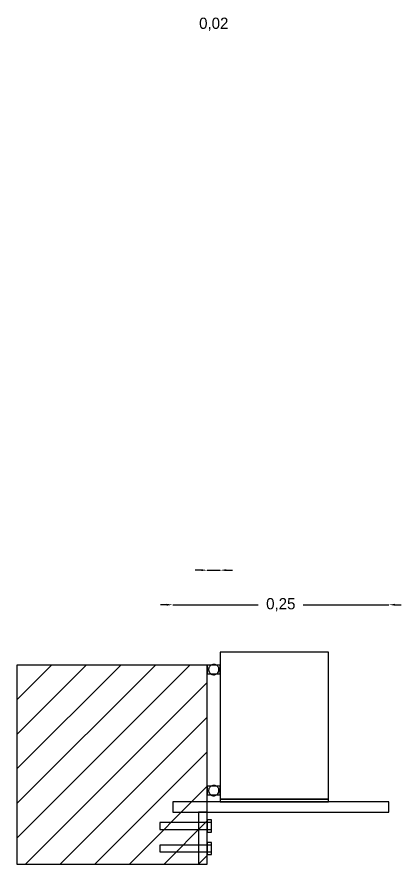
# Model space of a CAD drawing. Header units: metres. Extents: x -0.3 to 20.5, y 0 to 1.
# Drawn here: x 20.08 to 20.524, y 0 to 0.98 of the extents above; entities that cross this region are included whole.
import ezdxf

# ---------------------------------------------------------------- set-up
doc = ezdxf.new("R2010")
doc.units = ezdxf.units.M
for name, color, linetype in [('COTAS', 4, 'Continuous'), ('G_MEDIDO', 8, 'Continuous'), ('P_PROPUESTO', 5, 'Continuous')]:
    doc.layers.add(name, color=color, linetype=linetype)
doc.dimstyles.get("Standard").update_dxf_attribs({"dimtxt": 2.5, "dimasz": 2.5, "dimexe": 1.25, "dimexo": 0.625, "dimtad": 1, "dimcen": 2.5, "dimazin": 3, "dimtfac": 1, "dimtmove": 0, "dimatfit": 3})

# ---------------------------------------------------------------- blocks, each defined once
blk = doc.blocks.new('_CLOSEDFILLED')
at = {"color": 0, "linetype": 'BYBLOCK'}
blk.add_solid([(-1, 0.16), (0, 0), (-1, -0.16)], dxfattribs=at)
blk = doc.blocks.new('*D6')
for p, q in [((20.293, 0.34), (20.286, 0.34)), ((20.3, 0.34), (20.3, 0.34)), ((20.3, 0.34), (20.315, 0.34)), ((20.315, 0.34), (20.315, 0.34)), ((20.322, 0.34), (20.329, 0.34))]:
    blk.add_line(p, q)
at = {"layer": 'Defpoints'}
for p in [(20.3, 0.34), (20.3, 0.34), (20.315, 0.34)]:
    blk.add_point(p, dxfattribs=at)
at = {"layer": 'COTAS', "xscale": 0.007, "yscale": 0.007}
blk.add_blockref('_CLOSEDFILLED', (20.3, 0.34), dxfattribs=at)
at = {"layer": 'COTAS', "xscale": 0.007, "yscale": 0.007, "rotation": 180}
blk.add_blockref('_CLOSEDFILLED', (20.315, 0.34), dxfattribs=at)
at = {"layer": 'COTAS', "insert": (20.3075, 0.9715), "char_height": 0.013, "attachment_point": 5}
blk.add_mtext('0,02', dxfattribs=at)
blk = doc.blocks.new('*D7')
for p, q in [((20.253, 0.3), (20.246, 0.3)), ((20.26, 0.3), (20.26, 0.3)), ((20.26, 0.3), (20.359, 0.3)), ((20.411, 0.3), (20.51, 0.3)), ((20.51, 0.3), (20.51, 0.3)), ((20.517, 0.3), (20.524, 0.3))]:
    blk.add_line(p, q)
at = {"layer": 'Defpoints'}
for p in [(20.26, 0.3), (20.26, 0.3), (20.51, 0.3)]:
    blk.add_point(p, dxfattribs=at)
at = {"layer": 'COTAS', "xscale": 0.007, "yscale": 0.007}
blk.add_blockref('_CLOSEDFILLED', (20.26, 0.3), dxfattribs=at)
at = {"layer": 'COTAS', "xscale": 0.007, "yscale": 0.007, "rotation": 180}
blk.add_blockref('_CLOSEDFILLED', (20.51, 0.3), dxfattribs=at)
at = {"layer": 'COTAS', "insert": (20.385, 0.3), "char_height": 0.013, "attachment_point": 5}
blk.add_mtext('0,25', dxfattribs=at)

msp = doc.modelspace()

# ---------------------------------------------------------------- linework, layer by layer
at = {"layer": 'G_MEDIDO'}
for p, q in [((20.08, 0.23), (20.08, 0.23)), ((20.08, 0.19), (20.12, 0.23)), ((20.08, 0.15), (20.16, 0.23)), ((20.08, 0.11), (20.2, 0.23)), ((20.08, 0.07), (20.24, 0.23)), ((20.08, 0.03), (20.28, 0.23)), ((20.09, 0), (20.3, 0.21)), ((20.13, 0), (20.3, 0.17)), ((20.17, 0), (20.3, 0.13)), ((20.21, 0), (20.3, 0.09)), ((20.25, 0), (20.3, 0.05)), ((20.29, 0), (20.3, 0.01))]:
    msp.add_line(p, q, dxfattribs=at)
for points in [[(20.315, 0.075), (20.44, 0.075), (20.44, 0.245), (20.315, 0.245)], [(20.08, 0), (20.3, 0), (20.3, 0.23), (20.08, 0.23)]]:
    msp.add_lwpolyline(points, close=True, dxfattribs=at)
at = {"layer": 'P_PROPUESTO'}
for points in [[(20.3, 0.22), (20.315, 0.22), (20.315, 0.23), (20.3, 0.23)], [(20.3135, 0.225), (20.31342, 0.22596), (20.31319, 0.2269), (20.31281, 0.22779), (20.3123, 0.2286), (20.31166, 0.22933), (20.31091, 0.22994), (20.31007, 0.23042), (20.30917, 0.23076), (20.30822, 0.23096), (20.30726, 0.231), (20.3063, 0.23088), (20.30537, 0.23061), (20.3045, 0.2302), (20.30371, 0.22965), (20.30301, 0.22898), (20.30243, 0.22821), (20.30198, 0.22735), (20.30167, 0.22644), (20.30152, 0.22548), (20.30152, 0.22452), (20.30167, 0.22356), (20.30198, 0.22265), (20.30243, 0.22179), (20.30301, 0.22102), (20.30371, 0.22035), (20.3045, 0.2198), (20.30537, 0.21939), (20.3063, 0.21912), (20.30726, 0.219), (20.30822, 0.21904), (20.30917, 0.21924), (20.31007, 0.21958), (20.31091, 0.22006), (20.31166, 0.22067), (20.3123, 0.2214), (20.31281, 0.22221), (20.31319, 0.2231), (20.31342, 0.22404), (20.3135, 0.225)], [(20.3, 0.08), (20.315, 0.08), (20.315, 0.09), (20.3, 0.09)], [(20.3135, 0.085), (20.31342, 0.08596), (20.31319, 0.0869), (20.31281, 0.08779), (20.3123, 0.0886), (20.31166, 0.08933), (20.31091, 0.08994), (20.31007, 0.09042), (20.30917, 0.09076), (20.30822, 0.09096), (20.30726, 0.091), (20.3063, 0.09088), (20.30537, 0.09061), (20.3045, 0.0902), (20.30371, 0.08965), (20.30301, 0.08898), (20.30243, 0.08821), (20.30198, 0.08735), (20.30167, 0.08644), (20.30152, 0.08548), (20.30152, 0.08452), (20.30167, 0.08356), (20.30198, 0.08265), (20.30243, 0.08179), (20.30301, 0.08102), (20.30371, 0.08035), (20.3045, 0.0798), (20.30537, 0.07939), (20.3063, 0.07912), (20.30726, 0.079), (20.30822, 0.07904), (20.30917, 0.07924), (20.31007, 0.07958), (20.31091, 0.08006), (20.31166, 0.08067), (20.3123, 0.0814), (20.31281, 0.08221), (20.31319, 0.0831), (20.31342, 0.08404), (20.3135, 0.085)], [(20.26, 0.06), (20.51, 0.06), (20.51, 0.072), (20.26, 0.072)], [(20.315, 0.072), (20.44, 0.072), (20.44, 0.075), (20.315, 0.075)], [(20.29, 0), (20.3, 0), (20.3, 0.06), (20.29, 0.06)], [(20.3, 0.037), (20.305, 0.037), (20.305, 0.051), (20.3, 0.051)], [(20.245, 0.04), (20.305, 0.04), (20.305, 0.048), (20.245, 0.048)], [(20.245, 0.014), (20.305, 0.014), (20.305, 0.022), (20.245, 0.022)], [(20.3, 0.011), (20.305, 0.011), (20.305, 0.025), (20.3, 0.025)]]:
    msp.add_lwpolyline(points, close=True, dxfattribs=at)

# ---------------------------------------------------------------- dimensions: what is measured, and where the dimension line sits
at = {"layer": 'COTAS'}
for base, p1, p2, picture, middle in [((20.3, 0.34), (20.3, 0.34), (20.315, 0.34), '*D6', (20.3075, 0.9715)), ((20.26, 0.3), (20.26, 0.3), (20.51, 0.3), '*D7', (20.385, 0.3))]:
    dim = msp.add_linear_dim(base=base, p1=p1, p2=p2, dimstyle='Standard', override={"dimtxt": 0.013, "dimasz": 0.007}, dxfattribs=at)
    dim.commit()
    dim.dimension.update_dxf_attribs({"geometry": picture, "text_midpoint": middle})

doc.saveas('drawing.dxf')
